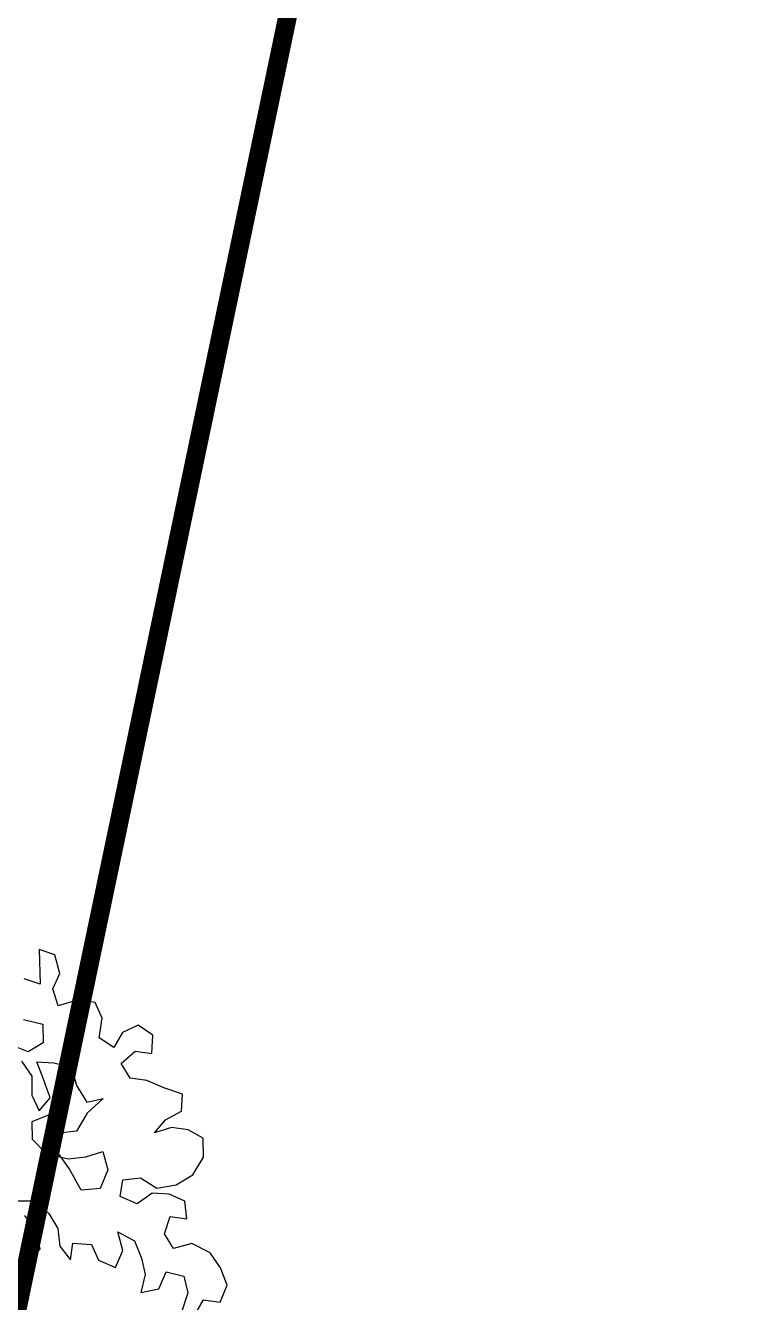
# Model space of a CAD drawing. Header units: inches. Extents: x 350994 to 353538, y 1581369 to 1583842.
# Drawn here: x 351509.359 to 351510.143, y 1583683.427 to 1583684.792 of the extents above; entities that cross this region are included whole.
import ezdxf

# ---------------------------------------------------------------- set-up
doc = ezdxf.new("R2010")
doc.units = ezdxf.units.IN
doc.header["$MEASUREMENT"] = 0
doc.linetypes.add('1', pattern=[0])
doc.linetypes.add('DASHDOTX2', pattern=[2, 1, -0.5, 0, -0.5])
doc.layers.add('CULVERT', color=255, linetype='1')
doc.layers.add('TREE', color=81, linetype='1')

# ---------------------------------------------------------------- blocks, each defined once
blk = doc.blocks.new('TREE_4')
at = {"color": 94}
for points in [[(2170.2, 6463.9), (2196.2, 6489.9), (2181.8, 6521.7), (2152.9, 6544.9)], [(2129.8, 6568), (2164.5, 6576.6), (2196.3, 6559.3), (2219.4, 6536.1), (2231, 6504.3), (2257, 6484), (2254.1, 6515.8), (2288.8, 6521.6), (2309, 6495.6), (2343.7, 6489.7), (2349.5, 6524.4), (2332.2, 6556.3), (2366.9, 6547.5), (2387.1, 6518.6), (2401.5, 6489.7), (2401.5, 6455), (2433.3, 6469.4), (2439.1, 6504.1), (2473.8, 6504.1), (2488.3, 6475.2), (2485.3, 6434.7)], [(2511.4, 6437.5), (2520.1, 6469.3), (2551.9, 6472.2), (2557.7, 6506.9), (2537.5, 6535.8), (2511.5, 6559), (2473.9, 6567.7), (2442.1, 6550.4), (2419, 6573.5), (2421.9, 6608.2), (2453.7, 6611.1), (2442.1, 6642.9), (2410.3, 6648.7), (2378.5, 6643), (2355.4, 6617), (2320.7, 6622.8), (2317.8, 6654.6), (2349.6, 6666.1), (2384.3, 6654.5), (2419, 6668.9), (2445.1, 6694.9), (2456.7, 6732.5), (2448, 6767.2), (2416.2, 6775.9), (2384.4, 6773.1), (2355.5, 6755.7), (2370, 6784.6), (2396, 6807.7), (2390.3, 6839.5), (2352.7, 6842.5), (2318, 6848.3), (2286.2, 6845.4), (2263.1, 6868.6), (2283.4, 6897.5), (2315.2, 6900.3), (2309.4, 6935), (2277.6, 6946.6), (2251.6, 6926.4), (2242.9, 6894.6), (2211.1, 6906.2), (2208.2, 6943.8), (2188, 6969.8), (2156.2, 6967), (2121.5, 6946.8), (2104.2, 6975.7), (2110, 7007.5), (2092.7, 7039.3), (2060.9, 7042.2), (2078.2, 6978.6), (2046.3, 6981.5)], [(2063.6, 6906.3), (2101.2, 6906.3), (2109.9, 6871.6), (2086.7, 6848.5), (2046.2, 6854.3)], [(2078, 6828.3), (2104, 6805.1), (2112.7, 6770.4), (2132.9, 6744.4), (2147.4, 6773.3), (2127.1, 6805.1), (2106.9, 6834), (2138.7, 6839.8), (2173.4, 6839.7), (2190.8, 6807.9), (2216.8, 6781.9), (2245.7, 6796.3), (2222.5, 6761.6), (2210.9, 6724.1), (2179.1, 6712.5), (2153.1, 6741.5), (2124.2, 6721.2), (2132.8, 6689.4), (2164.6, 6669.2), (2208, 6669.1), (2239.8, 6680.7), (2268.7, 6698), (2286, 6666.2), (2280.2, 6628.6), (2245.5, 6617.1), (2213.7, 6651.8), (2187.7, 6674.9), (2167.5, 6666.3)]]:
    blk.add_lwpolyline(points, dxfattribs=at)

msp = doc.modelspace()

# ---------------------------------------------------------------- linework, layer by layer
at = {"layer": 'CULVERT', "color": 250, "linetype": 'DASHDOTX2', "lineweight": 5, "ltscale": 2, "const_width": 0.02}
msp.add_lwpolyline([(351520.3094, 1583735.7862), (351501.2439, 1583644.6871)], dxfattribs=at)

# ---------------------------------------------------------------- block references
at = {"layer": 'TREE', "lineweight": 5, "xscale": 0.0005632341247466223, "yscale": 0.0005632341530343865, "zscale": 0.0005632341444477617, "rotation": 346.4411541233163}
msp.add_blockref('TREE_4', (351507.315, 1583680.2204), dxfattribs=at)

doc.saveas('drawing.dxf')
